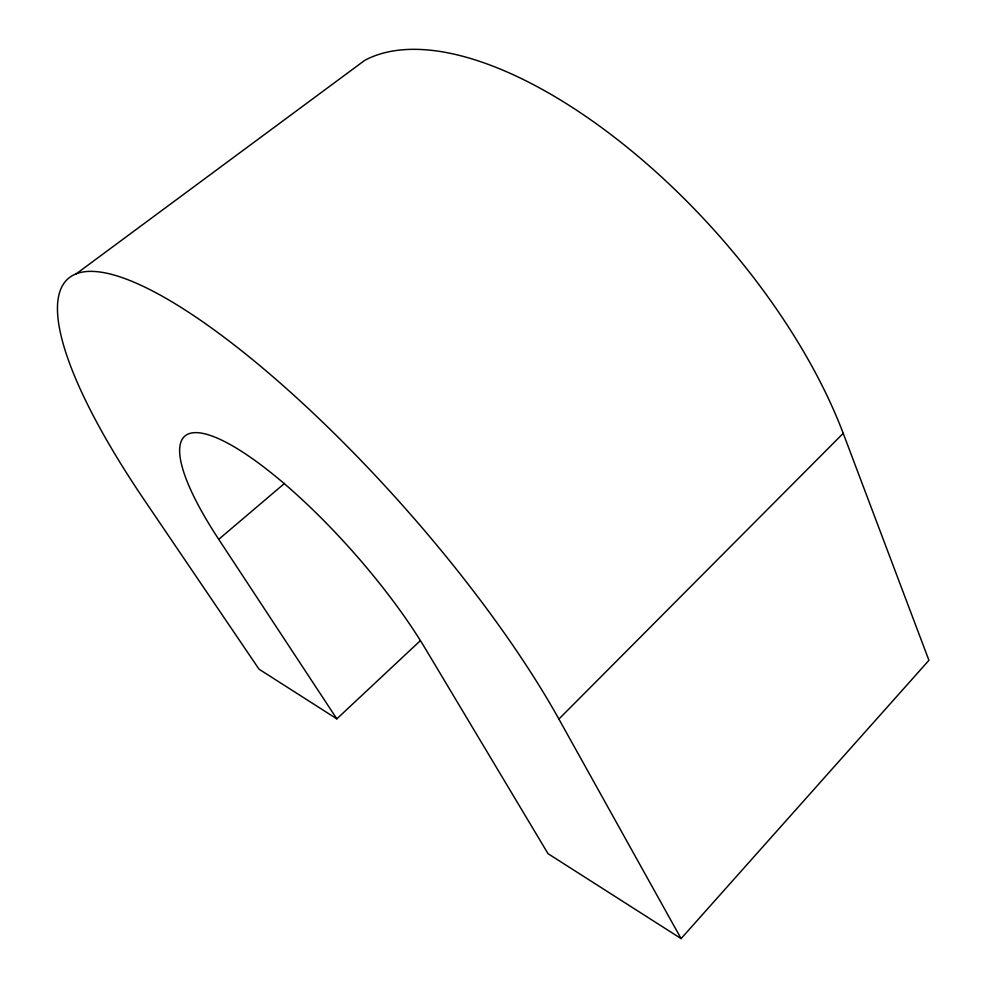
<?xml version="1.0" encoding="UTF-8"?>
<svg xmlns="http://www.w3.org/2000/svg" width="988" height="988" viewBox="0 0 988 988"><rect width="100%" height="100%" fill="white"/><g stroke="black" fill="none" stroke-linecap="round" stroke-linejoin="round"><path stroke-width="1.48" d="M420.159 640.841L336.834 718.856L218.731 539.337A198.835 49.462 48.5 0 1 226.944 442.772A198.835 49.462 48.5 0 1 425.223 648.449L548.019 853.657L681.09 938.6L928.93 660.317L843.209 433.337A363.782 165.663 48.2 0 0 617.549 139.666A363.782 165.663 48.2 0 0 364.844 60.28L76.2 273.849M681.09 938.6L558.887 719.066L843.209 433.337M218.731 539.337L284.544 483.391M336.834 718.856L259.041 669.197L144.334 500.039A395.83 100.406 48.5 0 1 154.721 292.115A395.83 100.406 48.5 0 1 558.887 719.066"/></g></svg>
